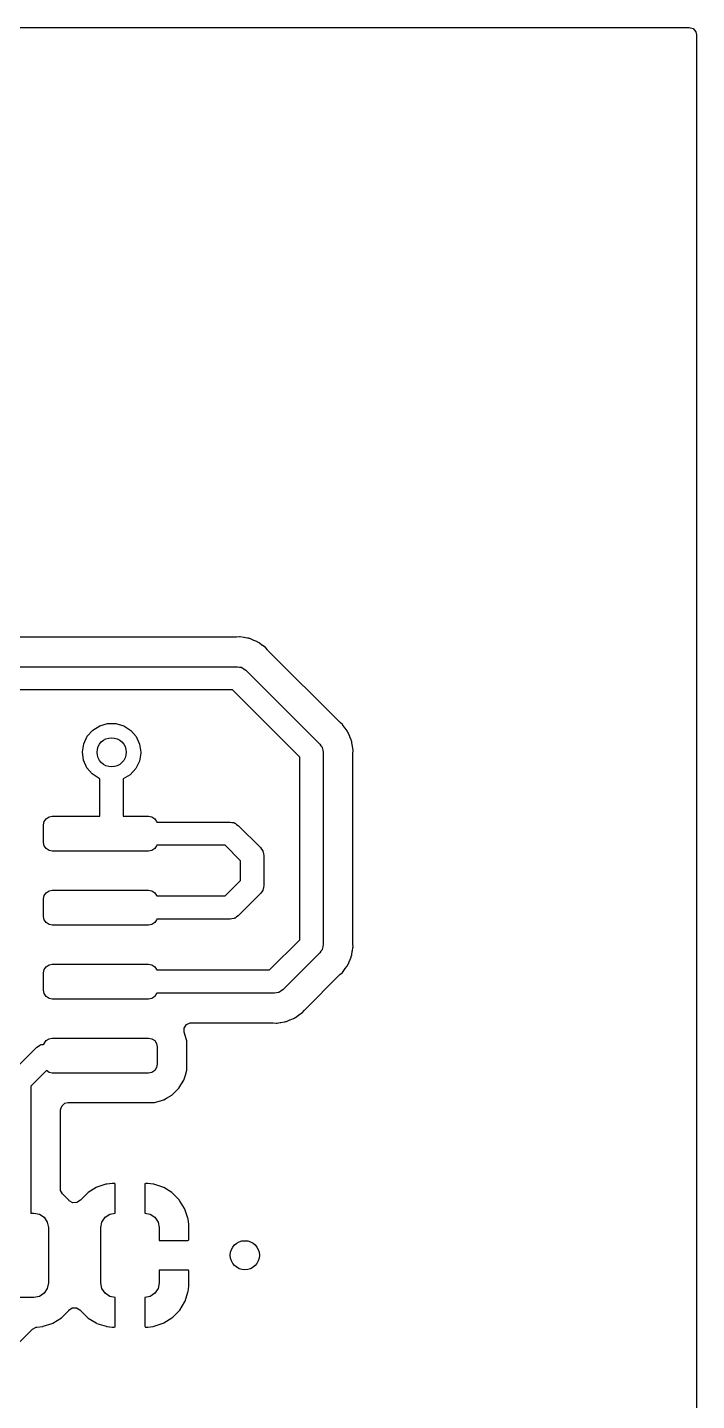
# Model space of a CAD drawing. Extents: x 83 to 135, y -230 to -45.
# Drawn here: x 122.64 to 134.11, y -68.53 to -44.96 of the extents above; entities that cross this region are included whole.
import ezdxf

# ---------------------------------------------------------------- set-up
doc = ezdxf.new("R2010")
doc.units = 0
doc.layers.add('BLACK', color=7, linetype='CONTINUOUS')

msp = doc.modelspace()

# ---------------------------------------------------------------- linework, layer by layer
at = {"layer": 'BLACK', "linetype": 'CONTINUOUS'}
for p, q in [((83.1845, -44.9585), (133.986, -44.9585)), ((133.986, -44.9585), (134.054, -44.9785)), ((134.054, -44.9785), (134.1, -45.0322)), ((134.1, -45.0322), (134.112, -45.0845)), ((134.112, -45.0845), (134.112, -91.7608)), ((126.213, -55.4255), (110.392, -55.4255)), ((126.221, -55.4253), (126.213, -55.4255)), ((126.275, -55.4221), (126.221, -55.4253)), ((126.283, -55.4217), (126.275, -55.4221)), ((126.275, -55.4221), (126.275, -55.4221)), ((126.346, -55.4333), (126.283, -55.4217)), ((126.352, -55.4344), (126.346, -55.4333)), ((126.378, -55.4378), (126.352, -55.4344)), ((126.408, -55.4417), (126.378, -55.4378)), ((126.415, -55.4427), (126.408, -55.4417)), ((126.408, -55.4417), (126.408, -55.4417)), ((126.423, -55.4455), (126.415, -55.4427)), ((126.425, -55.4461), (126.423, -55.4455)), ((126.441, -55.4508), (126.425, -55.4461)), ((126.444, -55.4516), (126.441, -55.4508)), ((126.451, -55.453), (126.444, -55.4516)), ((126.51, -55.4792), (126.451, -55.453)), ((126.516, -55.4818), (126.51, -55.4792)), ((126.568, -55.5022), (126.516, -55.4818)), ((126.575, -55.505), (126.568, -55.5022)), ((126.568, -55.5022), (126.568, -55.5022)), ((126.581, -55.5094), (126.575, -55.505)), ((126.584, -55.5106), (126.581, -55.5094)), ((126.599, -55.519), (126.584, -55.5106)), ((126.601, -55.5204), (126.599, -55.519)), ((126.608, -55.5235), (126.601, -55.5204)), ((126.614, -55.5282), (126.608, -55.5235)), ((126.658, -55.5629), (126.614, -55.5282)), ((126.663, -55.5669), (126.658, -55.5629)), ((126.716, -55.6036), (126.663, -55.5669)), ((126.752, -55.6452), (126.716, -55.6036)), ((126.754, -55.6472), (126.752, -55.6452)), ((126.759, -55.6535), (126.754, -55.6472)), ((127.992, -56.8856), (126.759, -55.6535)), ((110.363, -55.934), (126.238, -55.934)), ((126.238, -55.934), (126.271, -55.9415)), ((126.271, -55.9415), (126.304, -55.9452)), ((126.304, -55.9452), (126.314, -55.9514)), ((126.314, -55.9514), (126.325, -55.9539)), ((126.325, -55.9539), (126.351, -55.9748)), ((126.351, -55.9748), (126.379, -55.9926)), ((126.379, -55.9926), (127.65, -57.2628)), ((126.155, -56.334), (110.446, -56.334)), ((127.308, -57.4868), (126.155, -56.334)), ((123.661, -57.1295), (123.755, -57.0232)), ((123.755, -57.0232), (123.875, -56.9476)), ((123.875, -56.9476), (124.011, -56.9086)), ((124.011, -56.9086), (124.153, -56.9095)), ((124.153, -56.9095), (124.289, -56.9501)), ((124.289, -56.9501), (124.408, -57.0272)), ((124.408, -57.0272), (124.5, -57.1346)), ((127.997, -56.8906), (127.992, -56.8856)), ((128.043, -56.932), (127.997, -56.8906)), ((128.048, -56.9383), (128.043, -56.932)), ((128.08, -56.9847), (128.048, -56.9383)), ((128.048, -56.9383), (128.048, -56.9383)), ((128.083, -56.99), (128.08, -56.9847)), ((128.118, -57.0347), (128.083, -56.99)), ((128.122, -57.0407), (128.118, -57.0347)), ((128.118, -57.0347), (128.118, -57.0347)), ((128.125, -57.0477), (128.122, -57.0407)), ((128.127, -57.0499), (128.125, -57.0477)), ((128.135, -57.0647), (128.127, -57.0499)), ((123.579, -57.3979), (123.601, -57.2578)), ((123.601, -57.2578), (123.661, -57.1295)), ((124.5, -57.1346), (124.559, -57.2637)), ((124.559, -57.2637), (124.579, -57.404)), ((127.65, -57.2628), (127.667, -57.2911)), ((128.136, -57.0671), (128.135, -57.0647)), ((128.14, -57.0733), (128.136, -57.0671)), ((128.143, -57.0805), (128.14, -57.0733)), ((128.163, -57.1331), (128.143, -57.0805)), ((128.143, -57.0805), (128.143, -57.0805)), ((128.166, -57.1392), (128.163, -57.1331)), ((128.188, -57.1908), (128.166, -57.1392)), ((128.191, -57.1977), (128.188, -57.1908)), ((128.193, -57.2052), (128.191, -57.1977)), ((128.193, -57.2077), (128.193, -57.2052)), ((128.198, -57.2241), (128.193, -57.2077)), ((128.198, -57.2266), (128.198, -57.2241)), ((128.201, -57.2338), (128.198, -57.2266)), ((128.202, -57.2413), (128.201, -57.2338)), ((128.209, -57.2972), (128.202, -57.2413)), ((123.597, -57.5385), (123.579, -57.3979)), ((124.579, -57.4162), (124.555, -57.556)), ((124.579, -57.404), (124.579, -57.4162)), ((127.308, -60.6232), (127.308, -57.4868)), ((127.667, -57.2911), (127.688, -57.3173)), ((127.688, -57.3173), (127.691, -57.3285)), ((127.691, -57.3285), (127.697, -57.3382)), ((127.697, -57.3382), (127.701, -57.3714)), ((127.701, -57.3714), (127.708, -57.404)), ((127.708, -57.404), (127.708, -60.7063)), ((128.21, -57.3037), (128.209, -57.2972)), ((128.221, -57.3666), (128.21, -57.3037)), ((128.216, -57.4329), (128.217, -57.4243)), ((128.216, -60.6813), (128.216, -57.4329)), ((128.217, -57.4243), (128.22, -57.3742)), ((128.22, -57.3742), (128.221, -57.3666)), ((128.22, -57.3742), (128.22, -57.3742)), ((123.655, -57.6682), (123.597, -57.5385)), ((123.746, -57.7767), (123.655, -57.6682)), ((124.494, -57.6836), (124.398, -57.7887)), ((124.555, -57.556), (124.494, -57.6836)), ((123.864, -57.8553), (123.746, -57.7767)), ((123.879, -57.8601), (123.864, -57.8553)), ((123.879, -58.501), (123.879, -57.8601)), ((124.398, -57.7887), (124.279, -57.862)), ((124.279, -57.862), (124.279, -58.501)), ((122.912, -58.651), (122.923, -58.5936)), ((122.912, -58.951), (122.912, -58.651)), ((122.923, -58.5936), (122.956, -58.5449)), ((122.956, -58.5449), (123.005, -58.5124)), ((123.005, -58.5124), (123.062, -58.501)), ((123.062, -58.501), (123.879, -58.501)), ((124.279, -58.501), (124.712, -58.501)), ((124.712, -58.501), (124.769, -58.5124)), ((124.769, -58.5124), (124.818, -58.5449)), ((124.818, -58.5449), (124.851, -58.5936)), ((124.851, -58.5936), (124.852, -58.601)), ((124.852, -58.601), (126.111, -58.601)), ((126.111, -58.601), (126.144, -58.6085)), ((126.144, -58.6085), (126.177, -58.6122)), ((126.177, -58.6122), (126.187, -58.6184)), ((126.187, -58.6184), (126.198, -58.6209)), ((126.198, -58.6209), (126.224, -58.6418)), ((126.224, -58.6418), (126.252, -58.6596)), ((126.252, -58.6596), (126.634, -59.0408)), ((122.923, -59.0084), (122.912, -58.951)), ((122.956, -59.0571), (122.923, -59.0084)), ((123.005, -59.0896), (122.956, -59.0571)), ((123.062, -59.101), (123.005, -59.0896)), ((124.712, -59.101), (123.062, -59.101)), ((124.769, -59.0896), (124.712, -59.101)), ((124.818, -59.0571), (124.769, -59.0896)), ((124.851, -59.0084), (124.818, -59.0571)), ((124.852, -59.001), (124.851, -59.0084)), ((126.028, -59.001), (124.852, -59.001)), ((126.292, -59.2648), (126.028, -59.001)), ((126.634, -59.0408), (126.651, -59.0691)), ((126.651, -59.0691), (126.672, -59.0953)), ((126.672, -59.0953), (126.675, -59.1065)), ((126.675, -59.1065), (126.681, -59.1162)), ((126.681, -59.1162), (126.685, -59.1494)), ((126.685, -59.1494), (126.692, -59.182)), ((126.292, -59.6072), (126.292, -59.2648)), ((126.692, -59.182), (126.692, -59.6903)), ((126.028, -59.871), (126.292, -59.6072)), ((122.912, -59.921), (122.923, -59.8636)), ((122.923, -59.8636), (122.956, -59.8149)), ((122.956, -59.8149), (123.005, -59.7824)), ((123.005, -59.7824), (123.062, -59.771)), ((123.062, -59.771), (124.712, -59.771)), ((124.712, -59.771), (124.769, -59.7824)), ((124.769, -59.7824), (124.818, -59.8149)), ((124.818, -59.8149), (124.851, -59.8636)), ((124.851, -59.8636), (124.852, -59.871)), ((124.852, -59.871), (126.028, -59.871)), ((126.633, -59.8314), (126.252, -60.2127)), ((126.651, -59.8031), (126.633, -59.8314)), ((126.672, -59.777), (126.651, -59.8031)), ((126.675, -59.7658), (126.672, -59.777)), ((126.681, -59.7561), (126.675, -59.7658)), ((126.685, -59.7229), (126.681, -59.7561)), ((126.692, -59.6903), (126.685, -59.7229)), ((122.912, -60.221), (122.912, -59.921)), ((122.923, -60.2784), (122.912, -60.221)), ((122.956, -60.3271), (122.923, -60.2784)), ((123.005, -60.3596), (122.956, -60.3271)), ((124.818, -60.3271), (124.769, -60.3596)), ((124.851, -60.2784), (124.818, -60.3271)), ((124.852, -60.271), (124.851, -60.2784)), ((126.111, -60.271), (124.852, -60.271)), ((126.144, -60.2636), (126.111, -60.271)), ((126.177, -60.2599), (126.144, -60.2636)), ((126.187, -60.2538), (126.177, -60.2599)), ((126.198, -60.2512), (126.187, -60.2538)), ((126.224, -60.2304), (126.198, -60.2512)), ((126.252, -60.2127), (126.224, -60.2304)), ((123.062, -60.371), (123.005, -60.3596)), ((124.712, -60.371), (123.062, -60.371)), ((124.769, -60.3596), (124.712, -60.371)), ((126.79, -61.141), (127.308, -60.6232)), ((127.667, -60.8191), (127.649, -60.8474)), ((127.688, -60.793), (127.667, -60.8191)), ((127.691, -60.7818), (127.688, -60.793)), ((127.697, -60.7721), (127.691, -60.7818)), ((127.701, -60.7389), (127.697, -60.7721)), ((127.708, -60.7063), (127.701, -60.7389)), ((128.199, -60.8835), (128.208, -60.8201)), ((128.208, -60.8201), (128.209, -60.8136)), ((128.209, -60.8136), (128.219, -60.7583)), ((128.217, -60.6886), (128.216, -60.6813)), ((128.22, -60.7508), (128.217, -60.6886)), ((128.219, -60.7583), (128.22, -60.7508)), ((122.956, -61.0849), (123.005, -61.0524)), ((123.005, -61.0524), (123.062, -61.041)), ((123.062, -61.041), (124.712, -61.041)), ((124.712, -61.041), (124.769, -61.0524)), ((124.769, -61.0524), (124.818, -61.0849)), ((127.649, -60.8474), (127.014, -61.4827)), ((128.123, -61.0665), (128.131, -61.0518)), ((128.131, -61.0518), (128.133, -61.0495)), ((128.133, -61.0495), (128.137, -61.0433)), ((128.137, -61.0433), (128.14, -61.0362)), ((128.14, -61.0362), (128.16, -60.9837)), ((128.14, -61.0362), (128.14, -61.0362)), ((128.16, -60.9837), (128.163, -60.9776)), ((128.163, -60.9776), (128.171, -60.96)), ((128.171, -60.96), (128.189, -60.9194)), ((128.189, -60.9194), (128.19, -60.912)), ((128.19, -60.912), (128.191, -60.9094)), ((128.191, -60.9094), (128.196, -60.8931)), ((128.196, -60.8931), (128.197, -60.8906)), ((128.197, -60.8906), (128.199, -60.8835)), ((122.912, -61.191), (122.923, -61.1336)), ((122.912, -61.491), (122.912, -61.191)), ((122.923, -61.1336), (122.956, -61.0849)), ((124.818, -61.0849), (124.851, -61.1336)), ((124.851, -61.1336), (124.852, -61.141)), ((124.852, -61.141), (126.79, -61.141)), ((127.391, -61.8246), (127.989, -61.2274)), ((127.989, -61.2274), (127.995, -61.2216)), ((127.995, -61.2216), (128.033, -61.1886)), ((128.033, -61.1886), (128.038, -61.1836)), ((128.038, -61.1836), (128.075, -61.1313)), ((128.075, -61.1313), (128.079, -61.126)), ((128.079, -61.126), (128.082, -61.1227)), ((128.082, -61.1227), (128.118, -61.0757)), ((128.118, -61.0757), (128.122, -61.0688)), ((128.122, -61.0688), (128.123, -61.0665)), ((122.923, -61.5484), (122.912, -61.491)), ((126.939, -61.5299), (126.906, -61.5336)), ((126.949, -61.5238), (126.939, -61.5299)), ((126.96, -61.5212), (126.949, -61.5238)), ((126.986, -61.5004), (126.96, -61.5212)), ((127.014, -61.4827), (126.986, -61.5004)), ((122.956, -61.5971), (122.923, -61.5484)), ((123.005, -61.6296), (122.956, -61.5971)), ((123.062, -61.641), (123.005, -61.6296)), ((124.712, -61.641), (123.062, -61.641)), ((124.769, -61.6296), (124.712, -61.641)), ((124.818, -61.5971), (124.769, -61.6296)), ((124.851, -61.5484), (124.818, -61.5971)), ((124.852, -61.541), (124.851, -61.5484)), ((126.873, -61.541), (124.852, -61.541)), ((126.906, -61.5336), (126.873, -61.541)), ((127.079, -62.0242), (127.138, -61.9986)), ((127.138, -61.9986), (127.144, -61.9961)), ((127.144, -61.9961), (127.197, -61.9762)), ((127.197, -61.9762), (127.204, -61.9735)), ((127.197, -61.9762), (127.197, -61.9762)), ((127.204, -61.9735), (127.21, -61.9692)), ((127.21, -61.9692), (127.212, -61.9679)), ((127.212, -61.9679), (127.227, -61.9597)), ((127.227, -61.9597), (127.229, -61.9584)), ((127.229, -61.9584), (127.236, -61.9553)), ((127.236, -61.9553), (127.287, -61.9164)), ((127.287, -61.9164), (127.292, -61.9125)), ((127.292, -61.9125), (127.339, -61.8807)), ((127.339, -61.8807), (127.345, -61.8764)), ((127.339, -61.8807), (127.339, -61.8807)), ((127.345, -61.8764), (127.386, -61.8298)), ((127.386, -61.8298), (127.391, -61.8246)), ((125.325, -62.1397), (125.364, -62.08)), ((125.325, -62.2107), (125.325, -62.1397)), ((125.363, -62.3405), (125.325, -62.2107)), ((125.364, -62.08), (125.428, -62.0507)), ((125.428, -62.0507), (125.446, -62.0495)), ((125.446, -62.0495), (126.844, -62.0495)), ((126.844, -62.0495), (126.853, -62.0498)), ((126.853, -62.0498), (126.903, -62.0532)), ((126.903, -62.0532), (126.903, -62.0532)), ((126.903, -62.0532), (126.91, -62.0537)), ((126.91, -62.0537), (126.918, -62.0524)), ((126.918, -62.0524), (126.944, -62.0478)), ((126.918, -62.0524), (126.918, -62.0524)), ((126.944, -62.0478), (126.973, -62.0427)), ((126.973, -62.0427), (126.98, -62.0418)), ((126.98, -62.0418), (127.043, -62.0341)), ((127.043, -62.0341), (127.05, -62.0314)), ((127.05, -62.0314), (127.053, -62.0308)), ((127.053, -62.0308), (127.069, -62.0263)), ((127.069, -62.0263), (127.072, -62.0255)), ((127.072, -62.0255), (127.079, -62.0242)), ((122.353, -62.9116), (122.795, -62.4693)), ((122.795, -62.4693), (122.823, -62.4516)), ((122.823, -62.4516), (122.849, -62.4308)), ((122.849, -62.4308), (122.86, -62.4282)), ((122.86, -62.4282), (122.87, -62.4221)), ((122.87, -62.4221), (122.903, -62.4184)), ((122.903, -62.4184), (122.921, -62.4144)), ((122.921, -62.4144), (122.923, -62.4036)), ((122.923, -62.4036), (122.956, -62.3549)), ((122.956, -62.3549), (123.005, -62.3224)), ((123.005, -62.3224), (123.062, -62.311)), ((123.062, -62.311), (124.712, -62.311)), ((124.712, -62.311), (124.769, -62.3224)), ((124.769, -62.3224), (124.818, -62.3549)), ((124.818, -62.3549), (124.851, -62.4036)), ((124.851, -62.4036), (124.862, -62.461)), ((124.862, -62.461), (124.862, -62.761)), ((125.368, -62.3572), (125.363, -62.3405)), ((125.368, -62.3636), (125.368, -62.3572)), ((125.37, -62.3884), (125.368, -62.3636)), ((125.368, -62.3636), (125.368, -62.3636)), ((125.37, -62.3945), (125.37, -62.3884)), ((125.37, -62.8275), (125.37, -62.3945)), ((122.96, -62.8698), (122.694, -63.1358)), ((123.005, -62.8996), (122.96, -62.8698)), ((123.062, -62.911), (123.005, -62.8996)), ((124.712, -62.911), (123.062, -62.911)), ((124.769, -62.8996), (124.712, -62.911)), ((124.818, -62.8671), (124.769, -62.8996)), ((124.851, -62.8184), (124.818, -62.8671)), ((124.862, -62.761), (124.851, -62.8184)), ((125.324, -63.0158), (125.344, -62.9454)), ((125.344, -62.9454), (125.368, -62.8648)), ((125.368, -62.8648), (125.369, -62.8496)), ((125.369, -62.8496), (125.37, -62.83)), ((125.37, -62.8299), (125.37, -62.8275)), ((125.37, -62.83), (125.37, -62.8299)), ((122.694, -63.1358), (122.694, -65.315)), ((125.119, -63.2855), (125.236, -63.1678)), ((125.236, -63.1678), (125.24, -63.161)), ((125.24, -63.161), (125.317, -63.0314)), ((125.24, -63.161), (125.24, -63.161)), ((125.317, -63.0314), (125.321, -63.0246)), ((125.321, -63.0246), (125.324, -63.0158)), ((124.779, -63.4195), (124.781, -63.4193)), ((124.781, -63.4193), (124.809, -63.4171)), ((124.781, -63.4193), (124.781, -63.4193)), ((124.809, -63.4171), (124.816, -63.4166)), ((124.809, -63.4171), (124.809, -63.4171)), ((124.816, -63.4166), (124.916, -63.3875)), ((124.916, -63.3875), (124.968, -63.3724)), ((124.968, -63.3724), (124.976, -63.3701)), ((124.968, -63.3724), (124.968, -63.3724)), ((124.976, -63.3701), (125.018, -63.3448)), ((125.018, -63.3448), (125.112, -63.2895)), ((125.112, -63.2895), (125.119, -63.2855)), ((125.112, -63.2895), (125.112, -63.2895)), ((123.203, -63.5455), (123.223, -63.4774)), ((123.203, -64.8987), (123.203, -63.5455)), ((123.223, -63.4774), (123.276, -63.4309)), ((123.276, -63.4309), (123.328, -63.4195)), ((123.328, -63.4195), (124.779, -63.4195)), ((123.981, -64.8201), (123.827, -64.8716)), ((123.995, -64.8173), (123.981, -64.8201)), ((124.09, -64.8073), (123.995, -64.8173)), ((124.097, -64.807), (124.09, -64.8073)), ((124.126, -64.807), (124.097, -64.807)), ((124.134, -64.8087), (124.126, -64.807)), ((124.136, -64.8099), (124.134, -64.8087)), ((124.14, -64.8251), (124.136, -64.8099)), ((124.14, -65.3158), (124.14, -64.8251)), ((124.65, -64.8129), (124.648, -64.8205)), ((124.648, -64.8205), (124.648, -65.3158)), ((124.651, -64.8115), (124.65, -64.8129)), ((124.666, -64.807), (124.651, -64.8115)), ((124.691, -64.807), (124.666, -64.807)), ((124.698, -64.8073), (124.691, -64.807)), ((124.792, -64.817), (124.698, -64.8073)), ((124.805, -64.8199), (124.792, -64.817)), ((124.96, -64.871), (124.805, -64.8199)), ((123.205, -64.9256), (123.203, -64.8987)), ((123.239, -64.9878), (123.205, -64.9256)), ((123.337, -65.0855), (123.239, -64.9878)), ((123.665, -64.9721), (123.55, -65.0868)), ((123.676, -64.9631), (123.665, -64.9721)), ((123.814, -64.8778), (123.676, -64.9631)), ((123.827, -64.8716), (123.814, -64.8778)), ((124.973, -64.8772), (124.96, -64.871)), ((125.111, -64.9622), (124.973, -64.8772)), ((125.122, -64.9713), (125.111, -64.9622)), ((125.237, -65.0858), (125.122, -64.9713)), ((123.342, -65.0907), (123.337, -65.0855)), ((123.346, -65.0966), (123.342, -65.0907)), ((123.353, -65.1044), (123.346, -65.0966)), ((123.414, -65.1401), (123.353, -65.1044)), ((123.485, -65.1368), (123.414, -65.1401)), ((123.543, -65.0958), (123.485, -65.1368)), ((123.55, -65.0868), (123.543, -65.0958)), ((125.246, -65.0972), (125.237, -65.0858)), ((125.331, -65.235), (125.246, -65.0972)), ((125.337, -65.2482), (125.331, -65.235)), ((125.389, -65.4024), (125.337, -65.2482)), ((122.694, -65.315), (122.744, -65.315)), ((122.744, -65.315), (122.84, -65.334)), ((122.84, -65.334), (122.921, -65.3882)), ((122.921, -65.3882), (122.975, -65.4693)), ((122.975, -65.4693), (122.994, -65.565)), ((123.894, -65.565), (123.913, -65.4693)), ((123.913, -65.4693), (123.967, -65.3882)), ((123.967, -65.3882), (124.048, -65.334)), ((124.048, -65.334), (124.14, -65.3158)), ((124.648, -65.3158), (124.74, -65.334)), ((124.74, -65.334), (124.821, -65.3882)), ((124.821, -65.3882), (124.875, -65.4693)), ((124.875, -65.4693), (124.894, -65.565)), ((125.392, -65.4158), (125.389, -65.4024)), ((125.402, -65.5114), (125.392, -65.4158)), ((125.402, -65.5179), (125.402, -65.5114)), ((125.402, -65.7725), (125.402, -65.5179)), ((122.994, -65.565), (122.994, -66.515)), ((123.894, -66.515), (123.894, -65.565)), ((124.894, -65.565), (124.894, -65.786)), ((125.4, -65.7801), (125.402, -65.7725)), ((124.894, -65.786), (125.384, -65.786)), ((125.384, -65.786), (125.399, -65.7815)), ((125.399, -65.7815), (125.4, -65.7801)), ((125.388, -66.294), (124.894, -66.294)), ((124.894, -66.294), (124.894, -66.515)), ((125.396, -66.2957), (125.388, -66.294)), ((125.398, -66.2969), (125.396, -66.2957)), ((125.402, -66.3121), (125.398, -66.2969)), ((125.402, -66.5621), (125.402, -66.3121)), ((122.921, -66.6918), (122.84, -66.746)), ((122.975, -66.6107), (122.921, -66.6918)), ((122.994, -66.515), (122.975, -66.6107)), ((123.913, -66.6107), (123.894, -66.515)), ((123.967, -66.6918), (123.913, -66.6107)), ((124.048, -66.746), (123.967, -66.6918)), ((124.821, -66.6918), (124.74, -66.746)), ((124.875, -66.6107), (124.821, -66.6918)), ((124.894, -66.515), (124.875, -66.6107)), ((125.338, -66.8306), (125.389, -66.6763)), ((125.389, -66.6763), (125.392, -66.6629)), ((125.392, -66.6629), (125.402, -66.5686)), ((125.402, -66.5686), (125.402, -66.5621)), ((122.744, -66.765), (122.493, -66.765)), ((122.84, -66.746), (122.744, -66.765)), ((123.346, -66.9838), (123.403, -66.9432)), ((123.403, -66.9432), (123.474, -66.9399)), ((123.474, -66.9399), (123.536, -66.9756)), ((124.14, -66.7642), (124.048, -66.746)), ((124.14, -67.2595), (124.14, -66.7642)), ((124.74, -66.746), (124.648, -66.7642)), ((124.648, -66.7642), (124.648, -67.2549)), ((125.247, -66.9818), (125.332, -66.8438)), ((125.332, -66.8438), (125.338, -66.8306)), ((123.068, -67.2065), (123.218, -67.1135)), ((123.218, -67.1135), (123.343, -66.9883)), ((123.343, -66.9883), (123.346, -66.9838)), ((123.536, -66.9756), (123.543, -66.9841)), ((123.543, -66.9841), (123.551, -66.9942)), ((123.551, -66.9942), (123.666, -67.1087)), ((123.666, -67.1087), (123.677, -67.1178)), ((123.677, -67.1178), (123.815, -67.2028)), ((124.974, -67.2022), (125.112, -67.1169)), ((125.112, -67.1169), (125.123, -67.1079)), ((125.123, -67.1079), (125.238, -66.9932)), ((125.238, -66.9932), (125.247, -66.9818)), ((122.068, -67.963), (122.721, -67.3094)), ((122.721, -67.3094), (122.784, -67.2754)), ((122.784, -67.2754), (122.798, -67.2732)), ((122.798, -67.2732), (122.893, -67.2632)), ((122.893, -67.2632), (122.9, -67.2625)), ((122.893, -67.2632), (122.893, -67.2632)), ((122.9, -67.2625), (122.907, -67.2603)), ((122.907, -67.2603), (123.061, -67.2089)), ((122.907, -67.2603), (122.907, -67.2603)), ((123.061, -67.2089), (123.068, -67.2065)), ((123.815, -67.2028), (123.828, -67.209)), ((123.828, -67.209), (123.983, -67.2601)), ((123.983, -67.2601), (123.996, -67.263)), ((123.996, -67.263), (124.09, -67.2727)), ((124.09, -67.2727), (124.097, -67.273)), ((124.097, -67.273), (124.122, -67.273)), ((124.122, -67.273), (124.137, -67.2685)), ((124.137, -67.2685), (124.138, -67.2671)), ((124.138, -67.2671), (124.14, -67.2595)), ((124.648, -67.2549), (124.652, -67.2701)), ((124.652, -67.2701), (124.654, -67.2713)), ((124.654, -67.2713), (124.662, -67.273)), ((124.662, -67.273), (124.691, -67.273)), ((124.691, -67.273), (124.698, -67.2727)), ((124.698, -67.2727), (124.793, -67.2627)), ((124.793, -67.2627), (124.807, -67.2599)), ((124.807, -67.2599), (124.961, -67.2084)), ((124.961, -67.2084), (124.974, -67.2022))]:
    msp.add_line(p, q, dxfattribs=at)
at = {"layer": 'BLACK'}
for centre in [(124.079, -57.404), (126.365, -66.04)]:
    msp.add_circle(centre, 0.25, dxfattribs=at)

doc.saveas('drawing.dxf')
